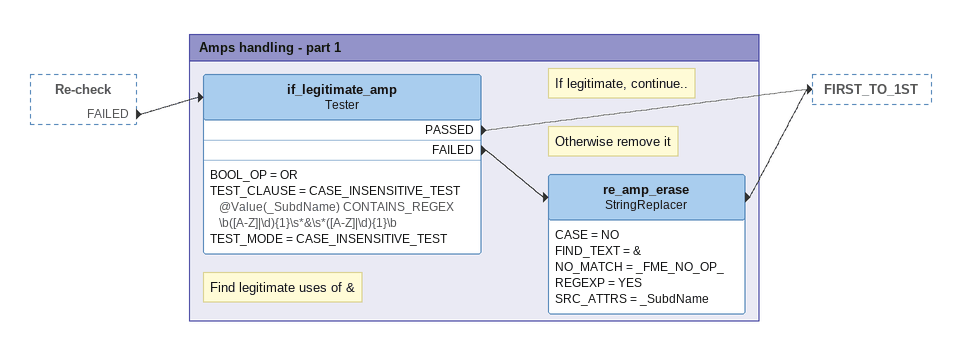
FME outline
Re-check [outside]
    FAILED -> if_legitimate_amp

Bookmark: Amps handling - part 1
Note: Find legitimate uses of &
if_legitimate_amp: Tester
    BOOL_OP = OR
    TEST_CLAUSE = CASE_INSENSITIVE_TEST @Value(_SubdName) CONTAINS_REGEX \b([A-Z]|\d){1}\s*&\s*([A-Z]|\d){1}\b
    TEST_MODE = CASE_INSENSITIVE_TEST
    PASSED -> FIRST_TO_1ST
    FAILED -> re_amp_erase
Note: If legitimate, continue..
Note: Otherwise remove it
re_amp_erase: StringReplacer
    CASE = NO
    FIND_TEXT = &
    NO_MATCH = _FME_NO_OP_
    REGEXP = YES
    SRC_ATTRS = _SubdName
    -> FIRST_TO_1ST
